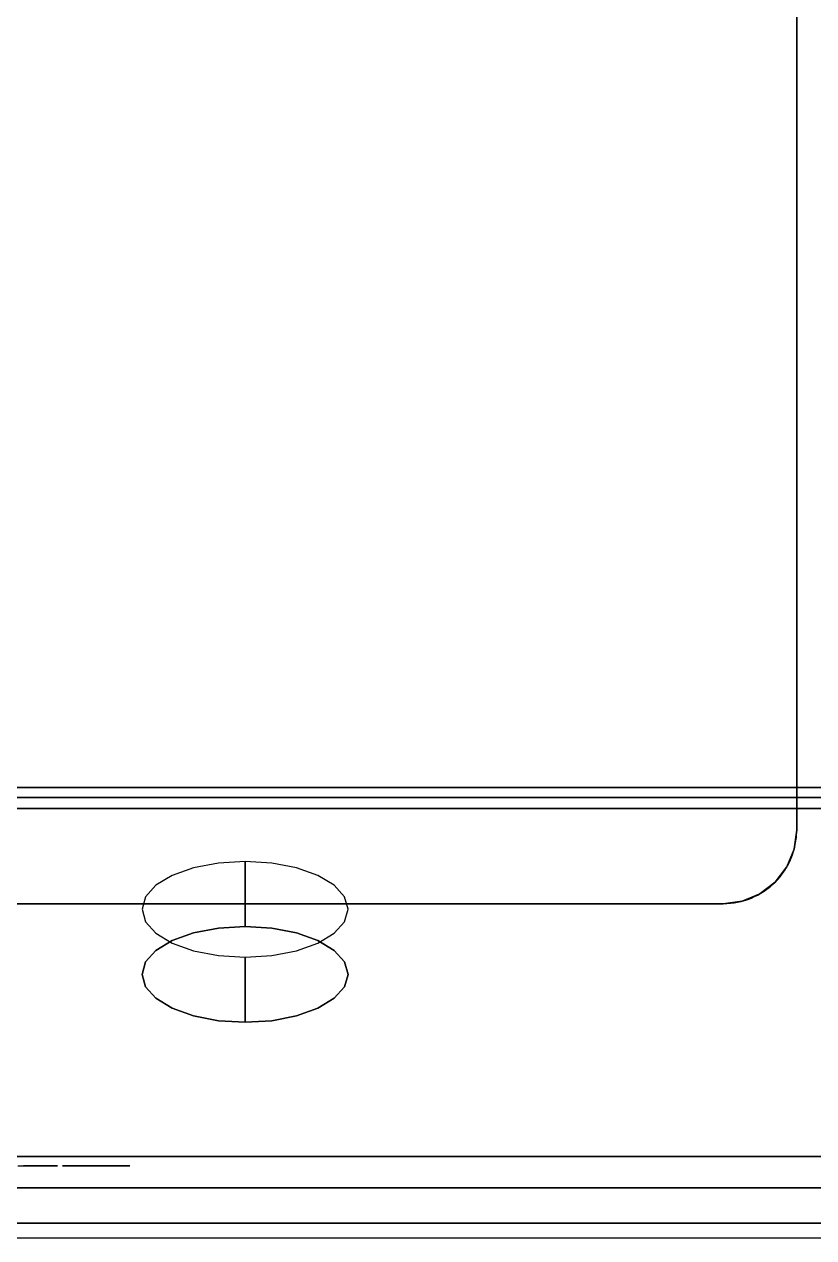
# Model space of a CAD drawing. Header units: millimetres. Extents: x -1 to 1223, y -741 to 23.
# Drawn here: x 636.6 to 772.9, y -730 to -520.4 of the extents above; entities that cross this region are included whole.
import ezdxf

# ---------------------------------------------------------------- set-up
doc = ezdxf.new("R2010")
doc.units = ezdxf.units.MM
for name, color, linetype in [('PQ_200_2D', 1, 'Continuous'), ('PQ_200_3D', 1, 'Continuous'), ('PQ_204_2D', 7, 'Continuous'), ('PQ_204_3D', 7, 'Continuous'), ('PQ_BLACK_3D', 250, 'Continuous'), ('PQ_BLUE_3D', 5, 'Continuous')]:
    doc.layers.add(name, color=color, linetype=linetype)

msp = doc.modelspace()

# ---------------------------------------------------------------- linework, layer by layer
at = {"layer": 'PQ_200_2D'}
msp.add_lwpolyline([(0, 0), (0, -730), (1200, -730), (1200, 0)], close=True, dxfattribs=at)
at = {"layer": 'PQ_200_3D'}
for points in [[(1200, -721.37, 900.61), (1200, 0, 900.61), (0, 0, 900.61), (0, -721.37, 900.61)], [(0, -103.19, 649.81), (1200, -103.19, 649.81), (1200, -652.22, 649.81), (0, -652.22, 649.81)], [(1200, -652.22, 649.81), (1200, -652.22, 661.47), (0, -652.22, 661.47), (0, -652.22, 649.81)], [(0, -653.99, 812.4), (1200, -653.99, 812.4), (1200, -727.47, 885.88), (0, -727.47, 885.88)], [(1200, -715.96, 694.58), (1200, -653.99, 812.4), (0, -653.99, 812.4), (0, -715.96, 694.58)], [(1200, -655.84, 664.61), (1200, -715.96, 656.16), (0, -715.96, 656.16), (0, -655.84, 664.61)], [(0, -715.96, 656.16), (1200, -715.96, 656.16), (1200, -715.96, 694.58), (0, -715.96, 694.58)]]:
    msp.add_3dface(points, dxfattribs=at)
for points, invisible_edges in [([(0, -652.22, 661.47), (1200, -652.22, 661.47), (1200, -652.32, 662.24), (0, -652.32, 662.24)], 4), ([(0, -652.32, 662.24), (1200, -652.32, 662.24), (1200, -652.59, 662.96), (0, -652.59, 662.96)], 5), ([(0, -652.59, 662.96), (1200, -652.59, 662.96), (1200, -653.04, 663.59), (0, -653.04, 663.59)], 5), ([(1200, -653.62, 664.1), (0, -653.62, 664.1), (0, -653.04, 663.59), (1200, -653.04, 663.59)], 5), ([(0, -653.62, 664.1), (1200, -653.62, 664.1), (1200, -654.31, 664.45), (0, -654.31, 664.45)], 5), ([(0, -654.31, 664.45), (1200, -654.31, 664.45), (1200, -655.06, 664.63), (0, -655.06, 664.63)], 5), ([(0, -655.06, 664.63), (1200, -655.06, 664.63), (1200, -655.84, 664.61), (0, -655.84, 664.61)], 1), ([(1200, -721.37, 900.61), (0, -721.37, 900.61), (0, -723.6, 900.32), (1200, -723.6, 900.32)], 4), ([(1200, -723.6, 900.32), (0, -723.6, 900.32), (0, -725.69, 899.46), (1200, -725.69, 899.46)], 5), ([(1200, -725.69, 899.46), (0, -725.69, 899.46), (0, -727.47, 898.08), (1200, -727.47, 898.08)], 5), ([(1200, -727.47, 898.08), (0, -727.47, 898.08), (0, -728.84, 896.3), (1200, -728.84, 896.3)], 5), ([(1200, -728.84, 887.67), (0, -728.84, 887.67), (0, -727.47, 885.88), (1200, -727.47, 885.88)], 1), ([(1200, -728.84, 896.3), (0, -728.84, 896.3), (0, -729.71, 894.22), (1200, -729.71, 894.22)], 5), ([(1200, -729.71, 889.75), (0, -729.71, 889.75), (0, -728.84, 887.67), (1200, -728.84, 887.67)], 5), ([(1200, -729.71, 894.22), (0, -729.71, 894.22), (0, -730, 891.98), (1200, -730, 891.98)], 5), ([(1200, -730, 891.98), (0, -730, 891.98), (0, -729.71, 889.75), (1200, -729.71, 889.75)], 5)]:
    msp.add_3dface(points, dxfattribs=dict(at, invisible_edges=invisible_edges))
at = {"layer": 'PQ_204_2D'}
msp.add_line((0, -715.96), (1200, -715.96), dxfattribs=at)
msp.add_lwpolyline([(770, -659.6), (770, -95, 0.414214), (757.3, -82.3), (442.7, -82.3, 0.414214), (430, -95), (430, -659.6, 0.414214), (442.7, -672.3), (757.3, -672.3, 0.414214)], format="xyb", close=True, dxfattribs=at)
at = {"layer": 'PQ_204_3D'}
for points, invisible_edges in [([(685.36, -396.16, 929.21), (681.59, -417.69, 929.21), (770, -659.6, 929.21), (770, -95, 929.21)], 10), ([(672.48, -437.56, 929.21), (770, -659.6, 929.21), (681.59, -417.69, 929.21)], 3), ([(658.63, -454.46, 929.21), (770, -659.6, 929.21), (672.48, -437.56, 929.21)], 3), ([(770, -659.6, 929.21), (658.63, -454.46, 929.21), (640.94, -467.3, 929.21)], 13), ([(640.94, -467.3, 929.21), (620.57, -475.24, 929.21), (757.3, -672.3, 929.21)], 14), ([(757.3, -672.3, 929.21), (769.57, -662.89, 929.21), (770, -659.6, 929.21), (640.94, -467.3, 929.21)], 13), ([(598.86, -477.74, 929.21), (578.96, -475.12, 929.21), (442.7, -672.3, 929.21), (757.3, -672.3, 929.21)], 10), ([(757.3, -672.3, 929.21), (620.57, -475.24, 929.21), (598.86, -477.74, 929.21)], 13), ([(769.57, -662.89, 929.21), (769.57, -662.89, 900.64), (770, -659.6, 900.64), (770, -659.6, 929.21)], 1), ([(757.3, -672.3, 929.21), (766.28, -668.58, 929.21), (768.3, -665.95, 929.21), (769.57, -662.89, 929.21)], 9), ([(768.3, -665.95, 929.21), (768.3, -665.95, 900.64), (769.57, -662.89, 900.64), (769.57, -662.89, 929.21)], 5), ([(768.3, -665.95, 900.64), (768.3, -665.95, 929.21), (766.28, -668.58, 929.21), (766.28, -668.58, 900.64)], 5), ([(760.59, -671.87, 929.21), (763.65, -670.6, 929.21), (766.28, -668.58, 929.21), (757.3, -672.3, 929.21)], 4), ([(763.65, -670.6, 929.21), (763.65, -670.6, 900.64), (766.28, -668.58, 900.64), (766.28, -668.58, 929.21)], 5), ([(760.59, -671.87, 929.21), (760.59, -671.87, 900.64), (763.65, -670.6, 900.64), (763.65, -670.6, 929.21)], 5), ([(757.3, -672.3, 929.21), (757.3, -672.3, 900.64), (760.59, -671.87, 900.64), (760.59, -671.87, 929.21)], 4)]:
    msp.add_3dface(points, dxfattribs=dict(at, invisible_edges=invisible_edges))
for points in [[(770, -95, 900.64), (770, -95, 929.21), (770, -659.6, 929.21), (770, -659.6, 900.64)], [(757.3, -672.3, 900.64), (757.3, -672.3, 929.21), (442.7, -672.3, 929.21), (442.7, -672.3, 900.64)]]:
    msp.add_3dface(points, dxfattribs=at)
at = {"layer": 'PQ_BLACK_3D'}
for points, invisible_edges in [([(635.47, -717.61, 668.99), (636.99, -717.61, 668.99), (636.76, -717.61, 671.11), (636.44, -717.61, 671.39)], 10), ([(636.99, -717.61, 668.99), (637.13, -717.61, 670.92), (636.76, -717.61, 671.11)], 13), ([(637.66, -717.61, 669.07), (638.31, -717.61, 669.3), (637.54, -717.61, 670.82), (636.99, -717.61, 668.99)], 6), ([(636.99, -717.61, 668.99), (637.54, -717.61, 670.82), (637.13, -717.61, 670.92)], 13), ([(638.31, -717.61, 669.3), (638.88, -717.61, 669.66), (638.23, -717.61, 670.83), (637.54, -717.61, 670.82)], 10), ([(642.36, -717.61, 678.61), (638.16, -717.61, 678.31), (638.85, -717.61, 677.28), (639.13, -717.61, 677.05)], 10), ([(638.52, -717.61, 677.44), (638.16, -717.61, 678.31), (638.16, -717.61, 677.53)], 1), ([(638.16, -717.61, 678.31), (638.52, -717.61, 677.44), (638.85, -717.61, 677.28)], 13), ([(638.9, -717.61, 671), (638.23, -717.61, 670.83), (638.88, -717.61, 669.66)], 14), ([(639.5, -717.61, 671.32), (638.88, -717.61, 669.66), (640.67, -717.61, 669.18), (642.36, -717.61, 669.18)], 9), ([(639.5, -717.61, 671.32), (638.9, -717.61, 671), (638.88, -717.61, 669.66)], 14), ([(639.35, -717.61, 676.76), (642.36, -717.61, 678.61), (639.13, -717.61, 677.05)], 3), ([(639.35, -717.61, 676.76), (639.5, -717.61, 676.42), (642.36, -717.61, 678.61)], 14), ([(639.5, -717.61, 676.42), (639.5, -717.61, 671.32), (642.36, -717.61, 669.18), (642.36, -717.61, 678.61)], 10), ([(645.26, -717.61, 676.87), (648.4, -717.61, 677.23), (649.17, -717.61, 678.54), (643.22, -717.61, 678.54)], 1), ([(644.32, -717.61, 670.11), (643.6, -717.61, 669.18), (647.15, -717.61, 669.18), (644.46, -717.61, 670.24)], 5), ([(643.6, -717.61, 669.18), (643.97, -717.61, 669.98), (643.78, -717.61, 669.98)], 13), ([(644.15, -717.61, 670.03), (643.97, -717.61, 669.98), (643.6, -717.61, 669.18)], 14), ([(643.6, -717.61, 669.18), (643.78, -717.61, 669.98), (643.6, -717.61, 670.02)], 1), ([(644.15, -717.61, 670.03), (643.6, -717.61, 669.18), (644.32, -717.61, 670.11)], 3), ([(647.15, -717.61, 669.18), (646.92, -717.61, 670.13), (646.84, -717.61, 670.23), (644.46, -717.61, 670.24)], 13), ([(644.46, -717.61, 670.24), (646.76, -717.61, 670.48), (646.77, -717.61, 670.61)], 13), ([(646.76, -717.61, 670.48), (644.46, -717.61, 670.24), (646.79, -717.61, 670.35)], 3), ([(644.46, -717.61, 670.24), (646.77, -717.61, 670.61), (646.81, -717.61, 670.73)], 13), ([(644.46, -717.61, 670.24), (646.81, -717.61, 670.73), (646.88, -717.61, 670.84), (647.57, -717.61, 673.69)], 5), ([(644.46, -717.61, 670.24), (646.84, -717.61, 670.23), (646.79, -717.61, 670.35)], 13), ([(647.57, -717.61, 673.69), (649.59, -717.61, 675.53), (648.4, -717.61, 677.23), (645.26, -717.61, 676.87)], 5), ([(648.35, -717.61, 672.64), (647.57, -717.61, 673.69), (646.88, -717.61, 670.84)], 3), ([(647.03, -717.61, 670.06), (646.92, -717.61, 670.13), (647.15, -717.61, 669.18)], 14), ([(647.15, -717.61, 669.18), (647.15, -717.61, 670.01), (647.03, -717.61, 670.06)], 12), ([(650.37, -717.61, 674.73), (649.59, -717.61, 675.53), (647.57, -717.61, 673.69), (648.35, -717.61, 672.64)], 15), ([(649.73, -717.61, 670.52), (653.65, -717.61, 670.53), (650.37, -717.61, 674.73), (648.35, -717.61, 672.64)], 5), ([(648.92, -717.61, 669.18), (649.42, -717.61, 670.12), (649.26, -717.61, 670.05)], 13), ([(653.84, -717.61, 670.34), (648.92, -717.61, 669.18), (654.84, -717.61, 669.18), (654.06, -717.61, 670.19)], 5), ([(648.92, -717.61, 669.18), (649.09, -717.61, 670.02), (648.92, -717.61, 670.04)], 1), ([(649.09, -717.61, 670.02), (648.92, -717.61, 669.18), (649.26, -717.61, 670.05)], 3), ([(649.55, -717.61, 670.23), (649.42, -717.61, 670.12), (648.92, -717.61, 669.18), (653.84, -717.61, 670.34)], 14), ([(653.65, -717.61, 670.53), (649.66, -717.61, 670.37), (649.55, -717.61, 670.23), (653.84, -717.61, 670.34)], 5), ([(650.87, -717.61, 677.05), (649.59, -717.61, 675.53), (650.37, -717.61, 674.73), (652.42, -717.61, 677.18)], 10), ([(649.73, -717.61, 670.52), (649.66, -717.61, 670.37), (653.65, -717.61, 670.53)], 14), ([(650.44, -717.61, 678.54), (650.87, -717.61, 677.05), (652.42, -717.61, 677.18), (654.17, -717.61, 678.54)], 2), ([(654.06, -717.61, 670.19), (654.84, -717.61, 669.18), (654.31, -717.61, 670.1)], 3), ([(654.31, -717.61, 670.1), (654.84, -717.61, 669.18), (654.58, -717.61, 670.05)], 3), ([(654.84, -717.61, 670.07), (654.58, -717.61, 670.05), (654.84, -717.61, 669.18)], 2)]:
    msp.add_3dface(points, dxfattribs=dict(at, invisible_edges=invisible_edges))
at = {"layer": 'PQ_BLUE_3D'}
for points, invisible_edges in [([(665.84, -666.1, 789.38), (662.15, -667.42, 786.88), (662.15, -678.66, 792.79), (665.84, -677.34, 795.29)], 10), ([(670.12, -665.28, 790.95), (665.84, -666.1, 789.38), (665.84, -677.34, 795.29), (670.12, -676.52, 796.86)], 10), ([(674.73, -665, 791.49), (670.12, -665.28, 790.95), (670.12, -676.52, 796.86), (674.73, -676.24, 797.4)], 2), ([(674.73, -676.24, 797.4), (679.33, -676.52, 796.86), (679.33, -665.28, 790.95), (674.73, -665, 791.49)], 2), ([(683.62, -666.1, 789.38), (679.33, -665.28, 790.95), (679.33, -676.52, 796.86), (683.62, -677.34, 795.29)], 10), ([(687.3, -667.42, 786.88), (683.62, -666.1, 789.38), (683.62, -677.34, 795.29), (687.3, -678.66, 792.79)], 10), ([(659.33, -680.37, 789.53), (662.15, -667.42, 786.88), (659.33, -669.13, 783.62)], 13), ([(662.15, -678.66, 792.79), (662.15, -667.42, 786.88), (659.33, -680.37, 789.53)], 3), ([(690.12, -669.13, 783.62), (687.3, -667.42, 786.88), (687.3, -678.66, 792.79)], 14), ([(657.55, -682.37, 785.73), (659.33, -669.13, 783.62), (657.55, -671.13, 779.82)], 13), ([(657.55, -682.37, 785.73), (659.33, -680.37, 789.53), (659.33, -669.13, 783.62)], 14), ([(690.12, -669.13, 783.62), (687.3, -678.66, 792.79), (690.12, -680.37, 789.53)], 13), ([(690.12, -669.13, 783.62), (690.12, -680.37, 789.53), (691.9, -671.13, 779.82)], 3), ([(656.95, -684.51, 781.66), (657.55, -682.37, 785.73), (657.55, -671.13, 779.82)], 14), ([(657.55, -671.13, 779.82), (656.95, -673.27, 775.75), (656.95, -684.51, 781.66)], 14), ([(690.12, -680.37, 789.53), (691.9, -682.37, 785.73), (691.9, -671.13, 779.82)], 14), ([(691.9, -671.13, 779.82), (691.9, -682.37, 785.73), (692.51, -673.27, 775.75)], 3), ([(656.95, -673.27, 775.75), (657.55, -675.41, 771.68), (657.55, -686.65, 777.59), (656.95, -684.51, 781.66)], 10), ([(692.51, -684.51, 781.66), (691.9, -686.65, 777.59), (691.9, -675.41, 771.68), (692.51, -673.27, 775.75)], 10), ([(692.51, -673.27, 775.75), (691.9, -682.37, 785.73), (692.51, -684.51, 781.66)], 13), ([(657.55, -675.41, 771.68), (659.33, -677.41, 767.88), (659.33, -688.65, 773.79), (657.55, -686.65, 777.59)], 10), ([(670.12, -676.52, 796.86), (665.84, -677.34, 795.29), (662.15, -678.66, 792.79)], 12), ([(683.62, -677.34, 795.29), (670.12, -676.52, 796.86), (662.15, -678.66, 792.79)], 15), ([(674.73, -676.24, 797.4), (670.12, -676.52, 796.86), (683.62, -677.34, 795.29)], 14), ([(683.62, -677.34, 795.29), (679.33, -676.52, 796.86), (674.73, -676.24, 797.4)], 12), ([(690.12, -677.41, 767.88), (691.9, -675.41, 771.68), (691.9, -686.65, 777.59), (690.12, -688.65, 773.79)], 10), ([(656.95, -684.51, 781.66), (692.51, -684.51, 781.66), (662.15, -678.66, 792.79)], 15), ([(657.55, -682.37, 785.73), (656.95, -684.51, 781.66), (662.15, -678.66, 792.79)], 14), ([(657.55, -682.37, 785.73), (662.15, -678.66, 792.79), (659.33, -680.37, 789.53)], 1), ([(659.33, -677.41, 767.88), (662.15, -679.13, 764.62), (662.15, -690.37, 770.53), (659.33, -688.65, 773.79)], 10), ([(683.62, -677.34, 795.29), (662.15, -678.66, 792.79), (692.51, -684.51, 781.66)], 15), ([(687.3, -678.66, 792.79), (683.62, -677.34, 795.29), (692.51, -684.51, 781.66)], 14), ([(687.3, -679.13, 764.62), (690.12, -677.41, 767.88), (690.12, -688.65, 773.79), (687.3, -690.37, 770.53)], 10), ([(687.3, -678.66, 792.79), (692.51, -684.51, 781.66), (690.12, -680.37, 789.53)], 3), ([(662.15, -679.13, 764.62), (665.84, -680.44, 762.12), (665.84, -691.68, 768.03), (662.15, -690.37, 770.53)], 10), ([(665.84, -680.44, 762.12), (670.12, -681.27, 760.55), (670.12, -692.51, 766.46), (665.84, -691.68, 768.03)], 10), ([(679.33, -681.27, 760.55), (683.62, -680.44, 762.12), (683.62, -691.68, 768.03), (679.33, -692.51, 766.46)], 10), ([(683.62, -680.44, 762.12), (687.3, -679.13, 764.62), (687.3, -690.37, 770.53), (683.62, -691.68, 768.03)], 10), ([(692.51, -684.51, 781.66), (691.9, -682.37, 785.73), (690.12, -680.37, 789.53)], 12), ([(674.73, -692.79, 765.92), (670.12, -692.51, 766.46), (670.12, -681.27, 760.55), (674.73, -681.55, 760.01)], 2), ([(674.73, -681.55, 760.01), (679.33, -681.27, 760.55), (679.33, -692.51, 766.46), (674.73, -692.79, 765.92)], 2), ([(692.51, -684.51, 781.66), (656.95, -684.51, 781.66), (657.55, -686.65, 777.59)], 13), ([(657.55, -686.65, 777.59), (690.12, -688.65, 773.79), (692.51, -684.51, 781.66)], 15), ([(692.51, -684.51, 781.66), (690.12, -688.65, 773.79), (691.9, -686.65, 777.59)], 1), ([(683.62, -691.68, 768.03), (690.12, -688.65, 773.79), (657.55, -686.65, 777.59)], 15), ([(670.12, -692.51, 766.46), (657.55, -686.65, 777.59), (665.84, -691.68, 768.03)], 3), ([(662.15, -690.37, 770.53), (657.55, -686.65, 777.59), (659.33, -688.65, 773.79)], 1), ([(657.55, -686.65, 777.59), (662.15, -690.37, 770.53), (665.84, -691.68, 768.03)], 13), ([(657.55, -686.65, 777.59), (670.12, -692.51, 766.46), (683.62, -691.68, 768.03)], 15), ([(690.12, -688.65, 773.79), (683.62, -691.68, 768.03), (687.3, -690.37, 770.53)], 1), ([(683.62, -691.68, 768.03), (670.12, -692.51, 766.46), (679.33, -692.51, 766.46)], 3), ([(674.73, -692.79, 765.92), (679.33, -692.51, 766.46), (670.12, -692.51, 766.46)], 2)]:
    msp.add_3dface(points, dxfattribs=dict(at, invisible_edges=invisible_edges))

doc.saveas('drawing.dxf')
